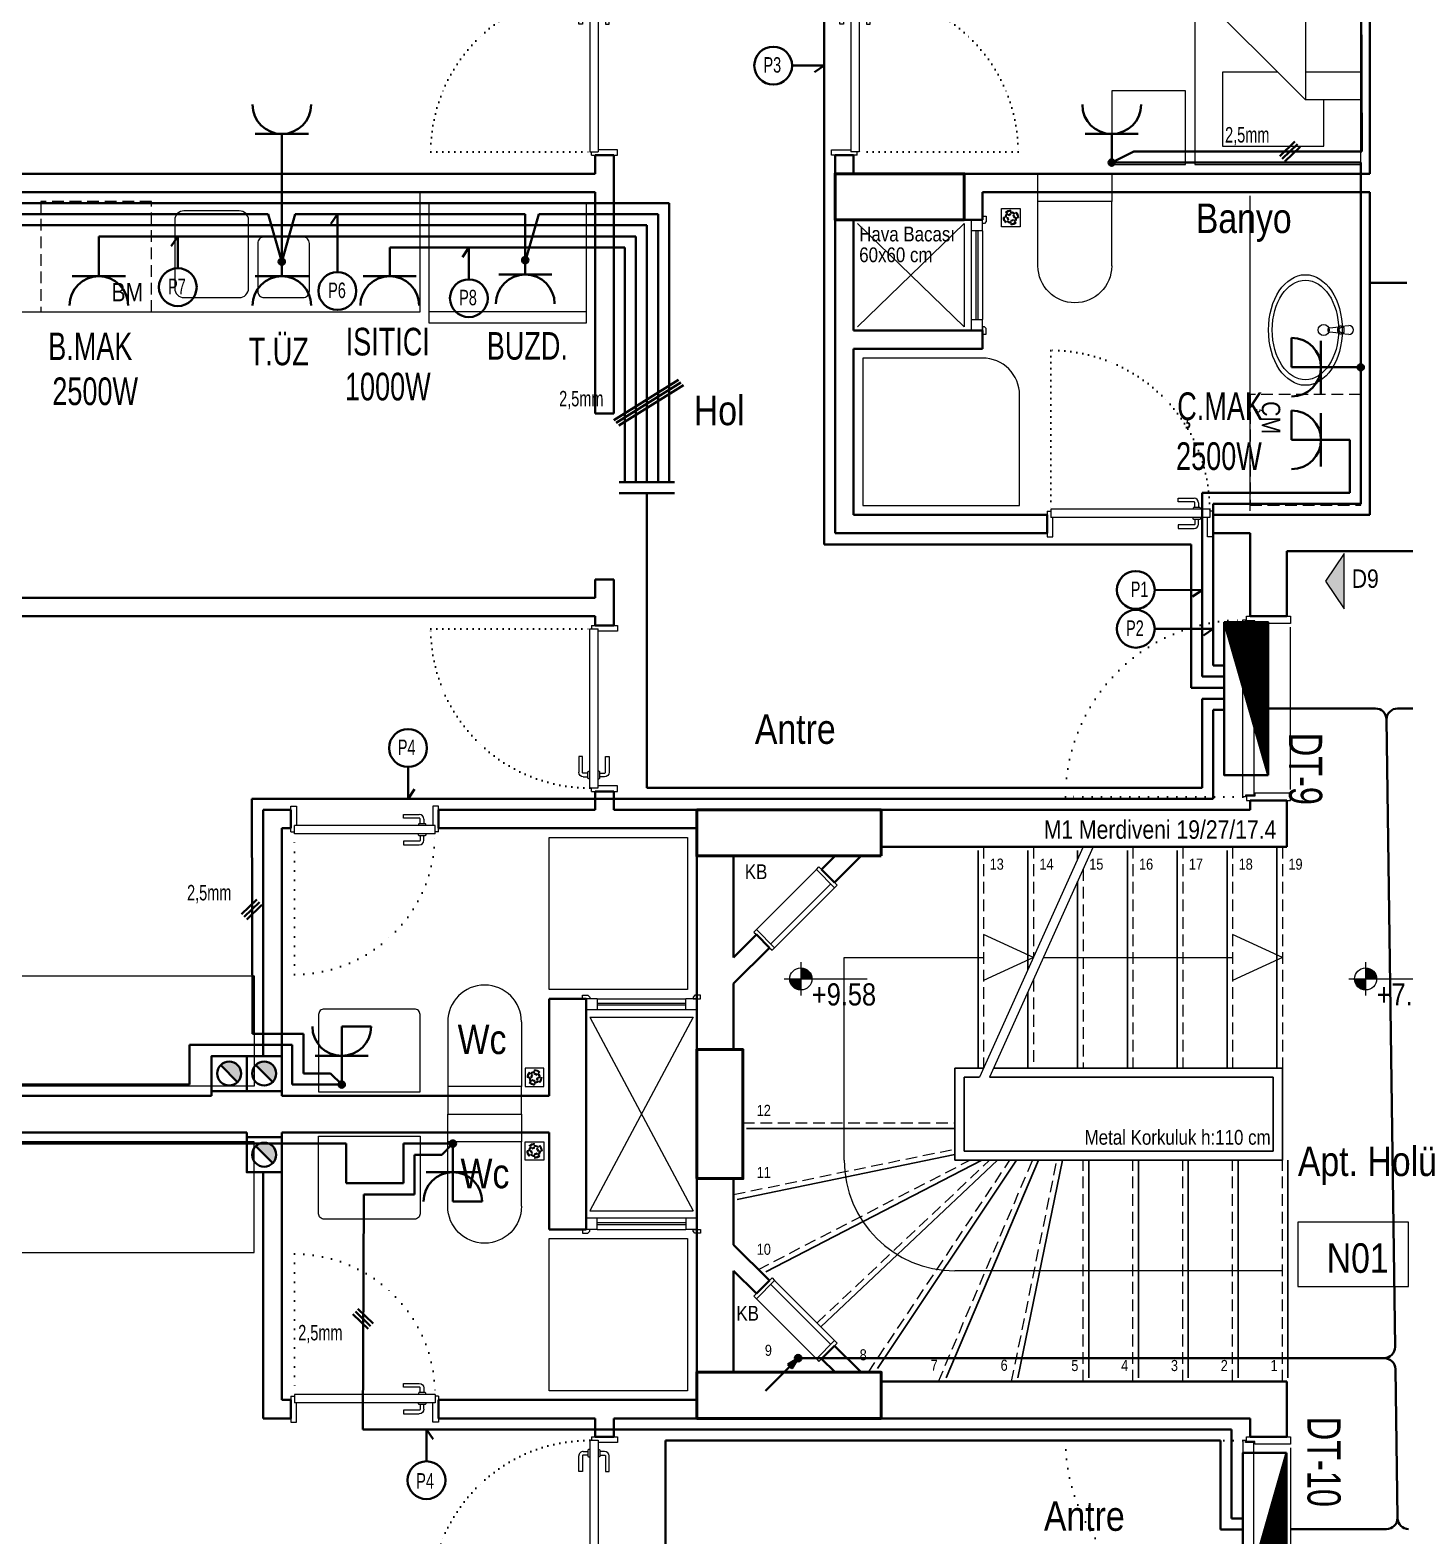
# Model space of a CAD drawing. Header units: millimetres. Extents: x 1852829 to 1882754, y -270850 to -231658.
# Drawn here: x 1865226 to 1865972, y -252768 to -251952 of the extents above; entities that cross this region are included whole.
import ezdxf
from ezdxf.enums import TextEntityAlignment as Align

# ---------------------------------------------------------------- set-up
doc = ezdxf.new("R2010")
doc.units = ezdxf.units.MM
for name, pattern in [('CONTINOUS', [0]), ('CONTINU', [0]), ('DOT', [0.25, 0, -0.25]), ('izdüşüm arka', [3.175, 0, -3.175]), ('izdüşüm ön', [9.525, 6.35, -3.175])]:
    doc.linetypes.add(name, pattern=pattern)
for name, color, linetype, lineweight in [('a_ba', 6, 'Continuous', 50), ('a_doğrama', 251, 'Continuous', 20), ('a_duvar', 251, 'Continuous', 35), ('a_görünüş', 32, 'Continuous', 25), ('a_görünüş_ince', 8, 'Continuous', 20), ('a_izdüşüm_arka', 251, 'izdüşüm arka', 30), ('a_izdüşüm_ön', 6, 'izdüşüm ön', 9), ('a_not_kot', 251, 'Continuous', 13), ('a_not_mahal', 253, 'Continuous', 5), ('a_not_misc', 144, 'Continuous', 5), ('a_not_text', 7, 'Continuous', 13), ('a_tefriş', 8, 'Continuous', 20), ('Aydınlatma', 4, 'CONTINOUS', 35), ('Genel', 4, 'CONTINOUS', 40), ('Priz', 6, 'CONTINOUS', 40)]:
    doc.layers.add(name, color=color, linetype=linetype, lineweight=lineweight)
doc.layers.add('a_basılmayacak', color=251, linetype='Continuous', lineweight=5, plot=False)
doc.styles.add('Grupcad', font='arial.ttf', dxfattribs={"width": 0.7})
doc.styles.add('OL', font='tsimplex.shx', dxfattribs={"width": 0.8, "height": 12})
doc.styles.add('ROMANTUR', font='arial.ttf', dxfattribs={"width": 0.7})
doc.styles.get("Standard").update_dxf_attribs({"font": 'ARIALN.TTF'})

# ---------------------------------------------------------------- blocks, each defined once
blk = doc.blocks.new('K2')
at = {"layer": 'a_doğrama', "color": 251, "linetype": 'Continuous'}
for p, q in [((-12, 90), (-12, 88.1)), ((-12, 90), (-10, 90)), ((-13, 88.1), (-13, 1.9)), ((-13, 88.1), (-8.5, 88.1)), ((-8.5, 88.1), (-8.5, 1.9)), ((-13, 1.9), (-8.5, 1.9)), ((-12, 0), (-12, 1.9)), ((-12, 0), (-10, 0))]:
    blk.add_line(p, q, dxfattribs=at)
for points in [[(0, 90), (2, 90), (2, 87), (-8.5, 87)], [(0, 0), (2, 0), (2, 3), (-8.5, 3)]]:
    blk.add_lwpolyline(points, dxfattribs=at)
at = {"layer": 'a_doğrama', "color": 251}
for points in [[(-16.5, 82.1), (-14, 82.1)], [(-5, 82.1), (-7.5, 82.1)]]:
    blk.add_lwpolyline(points, dxfattribs=at)
for points in [[(-13, 83.1), (-13.5, 83.1, 0.414214), (-14, 82.6), (-14, 79.6, 0.414214), (-13.5, 79.1), (-13, 79.1)], [(-8.5, 83.1), (-8, 83.1, -0.414214), (-7.5, 82.6), (-7.5, 79.6, -0.414214), (-8, 79.1), (-8.5, 79.1)], [(-14, 80.1), (-16.5, 80.1, 0.414214), (-17, 79.6), (-17, 71.1), (-19, 71.1), (-19, 79.6)], [(-7.5, 80.1), (-5, 80.1, -0.414214), (-4.5, 79.6), (-4.5, 71.1), (-2.5, 71.1), (-2.5, 79.6)]]:
    blk.add_lwpolyline(points, format="xyb", dxfattribs=at)
for centre, start, end in [((-16.5, 79.6), 90, 180), ((-5, 79.6), 0, 90)]:
    blk.add_arc(centre, 2.5, start, end, dxfattribs=at)
at = {"layer": 'a_izdüşüm_arka', "color": 251}
blk.add_lwpolyline([(-99.2, 1.9), (-13, 1.9)], dxfattribs=at)
blk.add_arc((-13, 1.9), 86.2, 89.99996, 180, dxfattribs=at)
blk = doc.blocks.new('klozet')
at = {"layer": 'a_tefriş'}
blk.add_line((20, 0), (-20, 0), dxfattribs=at)
for points in [[(-20, 0), (-20, -15), (20, -15), (20, 0)], [(-20, -50), (-20, -15)], [(20, -50), (20, -15)]]:
    blk.add_lwpolyline(points, dxfattribs=at)
blk.add_arc((0, -50), 20, 180, 360, dxfattribs=at)
blk = doc.blocks.new('K1')
at = {"layer": 'a_doğrama', "color": 251}
for points in [[(-17.5, -2.5), (-22, -2.5), (-22, 0), (2, 0), (2, -4), (-17.5, -4), (-17.5, -2.5)], [(-27.5, -93.1), (-25, -93.1)], [(-17.5, -97.5), (-22, -97.5), (-22, -100), (2, -100), (2, -96), (-17.5, -96), (-17.5, -97.5)], [(-14.5, -93.1), (-17, -93.1)]]:
    blk.add_lwpolyline(points, dxfattribs=at)
blk.add_lwpolyline([(-18, -14), (-18, -4), (-18, -3), (-22.5, -3), (-22.5, -2.5), (-22.5, -2), (-24, -2), (-24, -2.5), (-24, -12.5), (-24, -88), (-24, -97.5), (-24, -98), (-22.5, -98), (-22.5, -97.5), (-22.5, -97), (-18, -97), (-18, -96), (-18, -86.5)], close=True, dxfattribs=at)
for points in [[(-25, -91.1), (-27.5, -91.1, -0.414214), (-28, -90.6), (-28, -82.1), (-30, -82.1), (-30, -90.6)], [(-17, -91.1), (-14.5, -91.1, 0.414214), (-14, -90.6), (-14, -82.1), (-12, -82.1), (-12, -90.6)], [(-24, -94.1), (-24.5, -94.1, -0.414214), (-25, -93.6), (-25, -90.6, -0.414214), (-24.5, -90.1), (-24, -90.1)], [(-18, -94.1), (-17.5, -94.1, 0.414214), (-17, -93.6), (-17, -90.6, 0.414214), (-17.5, -90.1), (-18, -90.1)]]:
    blk.add_lwpolyline(points, format="xyb", dxfattribs=at)
for centre, start, end in [((-27.5, -90.6), 180, 270), ((-14.5, -90.6), 270, 0)]:
    blk.add_arc(centre, 2.5, start, end, dxfattribs=at)
at = {"layer": 'a_görünüş_ince', "color": 251}
blk.add_line((2, -6), (2, -94), dxfattribs=at)
at = {"layer": 'a_izdüşüm_arka', "color": 251, "linetype": 'DOT', "ltscale": 20}
blk.add_line((-24, -2), (-120, -2), dxfattribs=at)
blk.add_arc((-24, -2), 96, 180, 270, dxfattribs=at)
blk = doc.blocks.new('M1')
at = {"layer": 'a_doğrama', "linetype": 'Continuous'}
for p, q in [((-24, 6), (-30, 6)), ((-30, 0), (-30, 6)), ((-24, 0), (-30, 0)), ((-24, 0), (-24, 6)), ((30, 6), (24, 6)), ((24, 6), (24, 0)), ((30, 0), (30, 6)), ((30, 0), (24, 0))]:
    blk.add_line(p, q, dxfattribs=at)
at = {"layer": 'a_doğrama'}
for p, q in [((24, 3.5), (-24, 3.5)), ((24, 2.5), (-24, 2.5))]:
    blk.add_line(p, q, dxfattribs=at)
for points in [[(-28, -1), (-28, 0), (-32, 0), (-32, -2), (-29, -2)], [(28, -1), (28, 0), (32, 0), (32, -2), (29, -2)]]:
    blk.add_lwpolyline(points, close=True, dxfattribs=at)
at = {"layer": 'a_görünüş_ince'}
for p, q in [((24, 6), (-24, 6)), ((-24, 0), (24, 0))]:
    blk.add_line(p, q, dxfattribs=at)
blk = doc.blocks.new('merdiven_c_blok')
at = {"layer": 'a_görünüş', "color": 253}
for p, q in [((2, 0), (7.5, 0)), ((-157.5, -2), (-157.5, -120)), ((-130.5, -2), (-130.5, -66.67)), ((-103.5, -2), (-103.5, -6.67)), ((-76.5, -2), (-76.5, -120)), ((-49.5, -2), (-49.5, -120)), ((-22.5, -2), (-22.5, -120)), ((4.5, 0), (4.5, -120)), ((-103.5, -18.85), (-103.5, -120)), ((-130.5, -78.85), (-130.5, -120)), ((-170, -170), (-170, -120)), ((-170, -120), (-154.5, -120)), ((-149.02, -120), (7.5, -120)), ((-165, -165), (-165, -125)), ((-165, -125), (-156.75, -125)), ((-151.27, -125), (2.5, -125)), ((-283, -152.75), (-170, -152.75)), ((-288, -191.25), (-170, -166.98)), ((-272.51, -230.52), (-155.4, -170)), ((-242.66, -260.37), (-146.85, -170)), ((-212.01, -283), (-136.6, -170)), ((-174.85, -288), (-124.66, -170)), ((7.5, -170), (-170, -170)), ((2.5, -165), (-165, -165)), ((-135.83, -288), (-111.61, -170)), ((-97.5, -288), (-97.5, -170)), ((-70.5, -288), (-70.5, -170)), ((-43.5, -288), (-43.5, -170)), ((-16.5, -288), (-16.5, -170)), ((10.5, -288), (10.5, -170))]:
    blk.add_line(p, q, dxfattribs=at)
for points in [[(7.5, -120), (7.5, -170)], [(2.5, -125), (2.5, -165)]]:
    blk.add_lwpolyline(points, dxfattribs=at)
at = {"layer": 'a_izdüşüm_ön', "color": 253}
for p, q in [((-154.5, 0), (-154.5, -120)), ((-127.5, 0), (-127.5, -60)), ((-73.5, 0), (-73.5, -120)), ((-46.5, 0), (-46.5, -120)), ((-19.5, 0), (-19.5, -120)), ((7.5, 0), (7.5, -120)), ((-100.5, -12.18), (-100.5, -120)), ((-127.5, -72.18), (-127.5, -120)), ((-285, -149.75), (-170, -149.75)), ((-290, -188.6), (-170, -163.92)), ((-276.6, -229.25), (-161.93, -170)), ((-244.78, -258.24), (-151.23, -170)), ((-216.95, -285), (-140.21, -170)), ((-178.96, -290), (-127.92, -170)), ((-139.3, -290), (-114.68, -170)), ((-100.5, -290), (-100.5, -170)), ((-73.5, -290), (-73.5, -170)), ((-46.5, -290), (-46.5, -170)), ((-19.5, -290), (-19.5, -170)), ((7.5, -290), (7.5, -170))]:
    blk.add_line(p, q, dxfattribs=at)
at = {"layer": 'a_not_misc', "color": 253}
for p, q in [((-230, -60), (-154.5, -60)), ((-230, -170), (-230, -60)), ((-122.02, -60), (-19.5, -60)), ((7.5, -230), (-170, -230))]:
    blk.add_line(p, q, dxfattribs=at)
for points in [[(-100.5, 0), (-156.75, -125)], [(-95.02, 0), (-151.27, -125)], [(-127.5, -60), (-154.5, -47.5)], [(7.5, -60), (-19.5, -47.5)], [(-127.5, -60), (-154.5, -72.5)], [(7.5, -60), (-19.5, -72.5)]]:
    blk.add_lwpolyline(points, dxfattribs=at)
blk.add_arc((-170, -170), 60, 180, 270, dxfattribs=at)
at = {"layer": 'a_not_text', "color": 253}
for s, p in [('13', (-151.19, -12.44)), ('14', (-124.19, -12.44)), ('15', (-97.19, -12.44)), ('16', (-70.19, -12.44)), ('17', (-43.19, -12.44)), ('18', (-16.19, -12.44)), ('19', (10.81, -12.44)), ('12', (-277.47, -145.98)), ('11', (-277.47, -179.6)), ('10', (-277.47, -221.29)), ('9', (-273.07, -276.08)), ('8', (-221.66, -278.54)), ('7', (-183.17, -284.17)), ('6', (-145.25, -284.17)), ('5', (-106.91, -284.33)), ('4', (-79.91, -284.33)), ('3', (-52.91, -284.33)), ('2', (-25.91, -284.33)), ('1', (1.09, -284.33))]:
    blk.add_text(s, height=6, dxfattribs=at).set_placement(p)
blk = doc.blocks.new('baca_müstakil')
at = {"layer": 'a_duvar'}
h = blk.add_hatch(color=256, dxfattribs=at)
h.dxf.hatch_style = 1
h.paths.add_polyline_path([(4.9, -4.9, 0.198912), (3, -9.5, 0.668179), (14.1, -14.1)])
blk.add_line((4.9, -4.9), (14.1, -14.1), dxfattribs=at)
blk.add_lwpolyline([(0, -19), (19, -19), (19, 0), (0, 0)], close=True, dxfattribs=at)
blk.add_circle((9.5, -9.5), 6.5, dxfattribs=at)
blk = doc.blocks.new('tefriş_yatak tek')
at = {"layer": 'a_tefriş'}
for points in [[(0, -0.45), (-1.9, -0.45), (-1.9, 0.45), (0, 0.45)], [(-1.9, -0.5), (-1.5, -0.5), (-1.5, -0.9), (-1.9, -0.9)]]:
    blk.add_lwpolyline(points, close=True, dxfattribs=at)
for points in [[(-1.55, 0.45), (-1.55, 0.15), (-0.95, -0.45), (-0.95, 0.15), (-1.55, 0.15)], [(-1.4, 0.45), (-1.4, 0.15)], [(-1.4, 0), (-1.4, -0.3), (-1.8, -0.3), (-1.8, 0.25), (-1.55, 0.25)]]:
    blk.add_lwpolyline(points, dxfattribs=at)
blk = doc.blocks.new('k_80')
at = {"layer": 'a_doğrama', "color": 251, "linetype": 'Continuous'}
for p, q in [((-80, 2), (-78.1, 2)), ((-80, 2), (-80, 0)), ((-78.1, 3), (-1.9, 3)), ((-78.1, 3), (-78.1, -1.5)), ((-1.9, 3), (-1.9, -1.5)), ((0, 2), (-1.9, 2)), ((0, 2), (0, 0)), ((-78.1, -1.5), (-1.9, -1.5))]:
    blk.add_line(p, q, dxfattribs=at)
at = {"layer": 'a_doğrama', "color": 251}
for points in [[(-70.1, 4), (-70.1, 6.5, -0.414214), (-69.6, 7), (-61.1, 7), (-61.1, 9), (-69.6, 9)], [(-73.1, 3), (-73.1, 3.5, -0.414214), (-72.6, 4), (-69.6, 4, -0.414214), (-69.1, 3.5), (-69.1, 3)], [(-73.1, -1.5), (-73.1, -2, 0.414214), (-72.6, -2.5), (-69.6, -2.5, 0.414214), (-69.1, -2), (-69.1, -1.5)], [(-70.1, -2.5), (-70.1, -5, 0.414214), (-69.6, -5.5), (-61.1, -5.5), (-61.1, -7.5), (-69.6, -7.5)]]:
    blk.add_lwpolyline(points, format="xyb", dxfattribs=at)
for points in [[(-72.1, 6.5), (-72.1, 4)], [(-72.1, -5), (-72.1, -2.5)]]:
    blk.add_lwpolyline(points, dxfattribs=at)
at = {"layer": 'a_doğrama', "color": 251, "linetype": 'Continuous'}
for points in [[(-80, -10), (-80, -12), (-77, -12), (-77, -1.5)], [(0, -10), (0, -12), (-3, -12), (-3, -1.5)]]:
    blk.add_lwpolyline(points, dxfattribs=at)
at = {"layer": 'a_doğrama', "color": 251}
for centre, start, end in [((-69.6, 6.5), 90, 180), ((-69.6, -5), 180, 270)]:
    blk.add_arc(centre, 2.5, start, end, dxfattribs=at)
at = {"layer": 'a_izdüşüm_arka', "color": 251, "linetype": 'DOT', "ltscale": 20}
blk.add_line((-1.9, 79.2), (-1.9, 3), dxfattribs=at)
blk.add_arc((-1.9, 3), 76.2, 90, 180, dxfattribs=at)
blk = doc.blocks.new('tefriş_süzgeç')
at = {"layer": 'a_tefriş'}
for p, q in [((5, 0), (-5, 0)), ((-5, 0), (-5, -10)), ((5, -10), (5, 0)), ((-3.62, -5.06), (-4.12, -5.06)), ((-2.62, -5.06), (-3.12, -5.06)), ((-2.58, -7.58), (-2.93, -7.93)), ((-2.55, -2.51), (-2.9, -2.15)), ((-1.96, -3.34), (-2.31, -2.98)), ((-1.87, -6.87), (-2.23, -7.23)), ((-1.62, -5.06), (-2.12, -5.06)), ((-1.17, -6.17), (-1.52, -6.52)), ((-1.15, -3.94), (-1.5, -3.59)), ((-0.16, -2.53), (-0.16, -2.03)), ((-0.06, -1.5), (-0.06, -1)), ((-0.06, -3), (-0.06, -3.5)), ((-0.06, -6.62), (-0.06, -7.12)), ((-0.06, -7.62), (-0.06, -8.12)), ((1.04, -3.96), (1.4, -3.6)), ((1.06, -6.15), (1.41, -6.5)), ((1.5, -5.06), (2, -5.06)), ((1.75, -3.25), (2.1, -2.9)), ((1.77, -6.85), (2.13, -7.2)), ((2.46, -2.54), (2.81, -2.19)), ((2.49, -7.55), (2.85, -7.9)), ((2.5, -5.06), (3, -5.06)), ((3.5, -5.06), (4, -5.06)), ((-5, -10), (5, -10)), ((-0.06, -8.62), (-0.06, -9.12))]:
    blk.add_line(p, q, dxfattribs=at)
for centre, radius, start, end in [((-0.06, -5.06), 4.06, 134.2896, 180), ((-0.06, -5.06), 3.56, 134.2896, 180), ((-0.06, -5.06), 3.06, 180, 225), ((-0.06, -5.06), 4.06, 225, 270), ((-0.06, -5.06), 2.56, 180, 225), ((-0.06, -5.06), 3.56, 225, 270), ((-0.38, -4.42), 2.4, 84.59432, 143.20159), ((-0.06, -5.06), 2.06, 134.2896, 180), ((-0.14, -4.97), 2.44, 90.34305, 138.12123), ((-0.06, -5.06), 1.56, 134.2896, 180), ((-0.06, -5.06), 2.06, 225, 270), ((-0.06, -5.06), 1.56, 225, 270), ((-0.06, -5.06), 4.06, 45, 90), ((-0.06, -5.06), 3.56, 45, 90), ((-0.06, -5.06), 2.06, 45, 90), ((-0.06, -5.06), 1.56, 45, 90), ((-0.06, -5.06), 2.56, 270, 315.7104), ((-0.06, -5.06), 3.06, 270, 315.7104), ((-0.06, -5.06), 1.56, 314.2896, 360), ((-0.06, -5.06), 2.06, 314.2896, 360), ((-0.06, -5.06), 2.56, 360, 45), ((-0.06, -5.06), 3.06, 360, 45), ((-0.06, -5.06), 3.56, 314.2896, 360), ((-0.06, -5.06), 4.06, 314.2896, 360)]:
    blk.add_arc(centre, radius, start, end, dxfattribs=at)
blk = doc.blocks.new('sembol_kot')
at = {"layer": 'a_not_kot'}
for points in [[(0, 10), (0, 0), (10, 0, 0.414214)], [(0, 0), (-10, 0, 0.414214), (0, -10)]]:
    blk.add_hatch(color=256, dxfattribs=at).paths.add_polyline_path(points)
for p, q in [((0, 15), (0, -15)), ((-15, 0), (60, 0))]:
    blk.add_line(p, q, dxfattribs=at)
blk.add_circle((0, 0), 10, dxfattribs=at)
blk = doc.blocks.new('KAT PANOSU')
at = {"layer": 'Aydınlatma', "linetype": 'CONTINU'}
h = blk.add_hatch(dxfattribs=at)
h.set_pattern_fill('ANSI31', color=2)
h.set_pattern_definition([(45, (274.5771, -113244.44112), (-0.08838834765, 0.08838834765), [])])
h.paths.add_polyline_path([(41.5, 11.87), (-41.5, -11.87), (41.5, -11.87)])
at = {"layer": 'Aydınlatma', "color": 2, "linetype": 'CONTINU'}
blk.add_line((-41.5, -11.87), (41.5, 11.87), dxfattribs=at)
blk.add_line((-41.5, -11.87), (41.5, 11.87), dxfattribs=at)
blk.add_line((-41.5, -11.87), (41.5, 11.87), dxfattribs=at)
blk.add_line((-41.5, -11.87), (41.5, 11.87), dxfattribs=at)
blk.add_line((-41.5, -11.87), (41.5, 11.87), dxfattribs=at)
blk.add_line((-41.5, -11.87), (41.5, 11.87), dxfattribs=at)
blk.add_lwpolyline([(-41.5, -11.87), (-41.5, 11.87), (41.5, 11.87), (41.5, -11.87)], close=True, dxfattribs=at)
blk.add_lwpolyline([(-41.5, -11.87), (-41.5, 11.87), (41.5, 11.87), (41.5, -11.87)], close=True, dxfattribs=at)
blk.add_lwpolyline([(-41.5, -11.87), (-41.5, 11.87), (41.5, 11.87), (41.5, -11.87)], close=True, dxfattribs=at)
blk.add_lwpolyline([(-41.5, -11.87), (-41.5, 11.87), (41.5, 11.87), (41.5, -11.87)], close=True, dxfattribs=at)
blk.add_lwpolyline([(-41.5, -11.87), (-41.5, 11.87), (41.5, 11.87), (41.5, -11.87)], close=True, dxfattribs=at)
blk.add_lwpolyline([(-41.5, -11.87), (-41.5, 11.87), (41.5, 11.87), (41.5, -11.87)], close=True, dxfattribs=at)
blk = doc.blocks.new('Kapaklı Priz')
at = {"layer": 'Priz', "color": 6, "linetype": 'CONTINU'}
for p, q in [((0, 0), (0, 15.91)), ((0, 15.91), (15.91, 15.91)), ((-14.41, 0), (14.41, 0))]:
    blk.add_line(p, q, dxfattribs=at)
blk.add_arc((0, 15.91), 15.91, 180, 0, dxfattribs=at)
blk = doc.blocks.new('BUAT (Enerji)')
at = {"layer": 'Priz', "linetype": 'CONTINU'}
h = blk.add_hatch(color=256, dxfattribs=at)
edge = h.paths.add_edge_path()
edge.add_arc((0, 0), 1.75, 0, 360)
blk.add_circle((0, 0), 1.75, dxfattribs=at)
blk = doc.blocks.new('priz')
at = {"layer": 'Priz', "color": 6, "linetype": 'CONTINU'}
blk.add_line((-14.41, 0), (14.41, 0), dxfattribs=at)
blk.add_arc((0, 15.91), 15.91, 180, 0, dxfattribs=at)
blk = doc.blocks.new('ASAGIDAN GELEN HAT')
at = {"linetype": 'Continuous'}
blk.add_hatch(color=0, dxfattribs=at).paths.add_polyline_path([(-5.67, -3.43), (-3.48, -5.62), (0, 0)])
h = blk.add_hatch(color=7, dxfattribs=at)
edge = h.paths.add_edge_path()
edge.add_arc((0, 0), 1.75, 0, 360)
at = {"color": 0, "linetype": 'Continuous'}
for p, q in [((-17.77, -17.77), (0, 0)), ((0, 0), (-5.67, -3.43)), ((0, 0), (-3.48, -5.62)), ((-5.67, -3.43), (-3.48, -5.62))]:
    blk.add_line(p, q, dxfattribs=at)
at = {"color": 7, "linetype": 'Continuous'}
blk.add_circle((0, 0), 1.75, dxfattribs=at)

msp = doc.modelspace()

# ---------------------------------------------------------------- hatches: boundary and pattern name
at = {"layer": 'a_not_misc'}
h = msp.add_hatch(color=256, dxfattribs=at)
h.dxf.hatch_style = 1
h.paths.add_polyline_path([(1865938.67, -252235.26), (1865928.67, -252250.26), (1865938.67, -252265.26)])

# ---------------------------------------------------------------- linework, layer by layer
at = {"layer": 'a_ba', "color": 253}
for points in [[(1865732.71, -252054.37), (1865732.71, -252029.37), (1865662.71, -252029.37), (1865662.71, -252054.37)], [(1865687.71, -252399.37), (1865687.71, -252374.37), (1865587.71, -252374.37), (1865587.71, -252399.37)], [(1865587.71, -252574.37), (1865612.71, -252574.37), (1865612.71, -252504.37), (1865587.71, -252504.37)], [(1865687.71, -252704.37), (1865687.71, -252679.37), (1865587.71, -252679.37), (1865587.71, -252704.37)]]:
    msp.add_lwpolyline(points, close=True, dxfattribs=at)
at = {"layer": 'a_basılmayacak'}
for points in [[(1865582.71, -252471.87), (1865507.71, -252471.87), (1865507.71, -252389.37), (1865582.71, -252389.37)], [(1865582.71, -252689.37), (1865507.71, -252689.37), (1865507.71, -252606.87), (1865582.71, -252606.87)]]:
    msp.add_lwpolyline(points, close=True, dxfattribs=at)
at = {"layer": 'a_doğrama'}
for p, q in [((1865618.62, -252440.63), (1865620.03, -252442.04)), ((1865618.62, -252638.1), (1865620.03, -252636.69))]:
    msp.add_line(p, q, dxfattribs=at)
for points in [[(1865652.56, -252406.69), (1865653.97, -252405.27)], [(1865652.56, -252406.69), (1865662.46, -252416.59)], [(1865655.39, -252406.69), (1865653.97, -252405.27)], [(1865660.34, -252414.47), (1865627.81, -252446.99)], [(1865662.46, -252416.59), (1865629.93, -252449.11)], [(1865662.46, -252413.76), (1865663.87, -252415.17)], [(1865663.87, -252415.17), (1865662.46, -252416.59)], [(1865618.62, -252440.63), (1865620.03, -252439.21)], [(1865620.03, -252439.21), (1865629.93, -252449.11)], [(1865627.1, -252449.11), (1865628.52, -252450.53)], [(1865629.93, -252449.11), (1865628.52, -252450.53)], [(1865620.03, -252639.52), (1865629.93, -252629.62)], [(1865627.1, -252629.62), (1865628.52, -252628.2), (1865629.93, -252629.62)], [(1865662.46, -252662.14), (1865629.93, -252629.62)], [(1865618.62, -252638.1), (1865620.03, -252639.52)], [(1865660.34, -252664.27), (1865627.81, -252631.74)], [(1865652.56, -252672.04), (1865662.46, -252662.14)], [(1865663.87, -252663.56), (1865662.46, -252662.14)], [(1865662.46, -252664.97), (1865663.87, -252663.56)], [(1865652.56, -252672.04), (1865653.97, -252673.46)], [(1865655.39, -252672.04), (1865653.97, -252673.46)]]:
    msp.add_lwpolyline(points, dxfattribs=at)
at = {"layer": 'a_duvar'}
for p, q in [((1865952.71, -251669.37), (1865952.71, -252029.37)), ((1865532.71, -252029.37), (1865532.71, -252019.37)), ((1865542.71, -252019.37), (1865542.71, -252159.37)), ((1865662.71, -252019.37), (1865662.71, -252224.37)), ((1865672.71, -252029.37), (1865672.71, -252019.37)), ((1865532.71, -252029.37), (1864942.71, -252029.37)), ((1865952.71, -252029.37), (1865672.71, -252029.37)), ((1864992.71, -252039.37), (1865532.71, -252039.37)), ((1865532.71, -252159.37), (1865532.71, -252039.37)), ((1865732.71, -252039.37), (1865732.71, -252054.37)), ((1865742.71, -252054.37), (1865742.71, -252039.37)), ((1865742.71, -252039.37), (1865952.71, -252039.37)), ((1865952.71, -252039.37), (1865952.71, -252214.37)), ((1865672.71, -252114.37), (1865672.71, -252054.37)), ((1865742.71, -252114.37), (1865672.71, -252114.37)), ((1865742.71, -252124.37), (1865742.71, -252114.37)), ((1865672.71, -252214.37), (1865672.71, -252124.37)), ((1865672.71, -252124.37), (1865742.71, -252124.37)), ((1865777.71, -252214.37), (1865672.71, -252214.37)), ((1865777.71, -252214.37), (1865672.71, -252214.37)), ((1865777.71, -252224.37), (1865777.71, -252214.37)), ((1865867.71, -252214.37), (1865867.71, -252224.37)), ((1865867.71, -252224.37), (1865867.71, -252214.37)), ((1865952.71, -252214.37), (1865867.71, -252214.37)), ((1865662.71, -252224.37), (1865777.71, -252224.37)), ((1865867.71, -252224.37), (1865887.71, -252224.37)), ((1865887.71, -252224.37), (1865887.71, -252269.37)), ((1865907.71, -252234.13), (1866027.71, -252234.13)), ((1865907.71, -252269.37), (1865907.71, -252234.13)), ((1865532.71, -252259.37), (1865532.71, -252249.37)), ((1865542.71, -252249.37), (1865542.71, -252274.37)), ((1865532.71, -252259.37), (1864942.71, -252259.37)), ((1864942.71, -252269.37), (1865532.71, -252269.37)), ((1865532.71, -252274.37), (1865532.71, -252269.37)), ((1865887.71, -252269.37), (1865907.71, -252269.37)), ((1865532.71, -252374.37), (1865532.71, -252364.37)), ((1865542.71, -252364.37), (1865542.71, -252374.37)), ((1865367.71, -252374.37), (1865352.71, -252374.37)), ((1865532.71, -252374.37), (1865447.71, -252374.37)), ((1865887.71, -252374.37), (1865542.71, -252374.37)), ((1865887.71, -252369.37), (1865887.71, -252374.37)), ((1865907.71, -252369.37), (1865887.71, -252369.37)), ((1865887.71, -252369.37), (1865887.71, -252374.37)), ((1865907.71, -252394.37), (1865907.71, -252369.37)), ((1865907.71, -252394.37), (1865907.71, -252369.37)), ((1865362.71, -252384.37), (1865367.71, -252384.37)), ((1865362.71, -252529.37), (1865362.71, -252384.37)), ((1865447.71, -252384.37), (1865587.71, -252384.37)), ((1865587.71, -252504.37), (1865587.71, -252384.37)), ((1865607.71, -252454.37), (1865607.71, -252399.37)), ((1865687.71, -252394.37), (1865907.71, -252394.37)), ((1865607.71, -252504.37), (1865607.71, -252468.51)), ((1865527.71, -252476.87), (1865507.71, -252476.87)), ((1865507.71, -252476.87), (1865507.71, -252529.37)), ((1865527.71, -252601.87), (1865527.71, -252476.87)), ((1865324.71, -252529.37), (1864947.71, -252529.37)), ((1865507.71, -252529.37), (1865362.71, -252529.37)), ((1864947.71, -252549.37), (1865343.71, -252549.37)), ((1865362.71, -252549.37), (1865507.71, -252549.37)), ((1865507.71, -252549.37), (1865507.71, -252601.87)), ((1865587.71, -252694.37), (1865587.71, -252574.37)), ((1865607.71, -252610.22), (1865607.71, -252574.37)), ((1865507.71, -252601.87), (1865527.71, -252601.87)), ((1865607.71, -252679.37), (1865607.71, -252624.37)), ((1865907.71, -252684.37), (1865687.71, -252684.37)), ((1865907.71, -252714.37), (1865907.71, -252684.37)), ((1865907.71, -252714.37), (1865907.71, -252684.37)), ((1865367.71, -252694.37), (1865362.71, -252694.37)), ((1865587.71, -252694.37), (1865447.71, -252694.37)), ((1865352.71, -252704.37), (1865367.71, -252704.37)), ((1865447.71, -252704.37), (1865532.71, -252704.37)), ((1865532.71, -252704.37), (1865532.71, -252714.37)), ((1865542.71, -252704.37), (1865887.71, -252704.37)), ((1865542.71, -252704.37), (1865542.71, -252714.37)), ((1865887.71, -252704.37), (1865887.71, -252714.37)), ((1865887.71, -252704.37), (1865887.71, -252714.37)), ((1865887.71, -252714.37), (1865907.71, -252714.37))]:
    msp.add_line(p, q, dxfattribs=at)
for points in [[(1865532.71, -252019.37), (1865542.71, -252019.37)], [(1865662.71, -252019.37), (1865672.71, -252019.37)], [(1865732.71, -252054.37), (1865742.71, -252054.37)], [(1865532.71, -252159.37), (1865542.71, -252159.37)], [(1865532.71, -252249.37), (1865542.71, -252249.37)], [(1865532.71, -252274.37), (1865542.71, -252274.37)], [(1865532.71, -252364.37), (1865542.71, -252364.37)], [(1865352.71, -252374.37), (1865352.71, -252507.87)], [(1865367.71, -252374.37), (1865367.71, -252384.37)], [(1865447.71, -252374.37), (1865447.71, -252384.37)], [(1865662.71, -252399.37), (1865655.39, -252406.69)], [(1865676.85, -252399.37), (1865662.46, -252413.76)], [(1865655.39, -252406.69), (1865662.46, -252413.76)], [(1865620.03, -252442.04), (1865607.71, -252454.37)], [(1865620.03, -252442.04), (1865627.1, -252449.11)], [(1865627.1, -252449.11), (1865607.71, -252468.51)], [(1865324.71, -252526.87), (1865324.71, -252529.37)], [(1865343.71, -252551.87), (1865343.71, -252549.37)], [(1865362.71, -252694.37), (1865362.71, -252549.37)], [(1865352.71, -252570.87), (1865352.71, -252704.37)], [(1865627.1, -252629.62), (1865607.71, -252610.22)], [(1865620.03, -252636.69), (1865607.71, -252624.37)], [(1865620.03, -252636.69), (1865627.1, -252629.62)], [(1865655.39, -252672.04), (1865662.46, -252664.97)], [(1865676.85, -252679.37), (1865662.46, -252664.97)], [(1865662.71, -252679.37), (1865655.39, -252672.04)], [(1865367.71, -252694.37), (1865367.71, -252704.37)], [(1865447.71, -252694.37), (1865447.71, -252704.37)], [(1865532.71, -252714.37), (1865542.71, -252714.37)]]:
    msp.add_lwpolyline(points, dxfattribs=at)
at = {"layer": 'a_görünüş_ince'}
for points in [[(1865732.71, -252056.37), (1865732.71, -252112.37)], [(1865652.56, -252406.69), (1865620.03, -252439.21)], [(1865529.71, -252486.87), (1865585.71, -252486.87)], [(1865529.71, -252591.87), (1865585.71, -252591.87)], [(1865652.56, -252672.04), (1865620.03, -252639.52)]]:
    msp.add_lwpolyline(points, dxfattribs=at)
at = {"layer": 'a_izdüşüm_ön', "color": 251}
for points in [[(1865292.18, -252104.37), (1865292.18, -252044.37), (1865232.18, -252044.37), (1865232.18, -252104.37)], [(1865947.71, -252209.13), (1865947.71, -252149.13), (1865887.71, -252149.13), (1865887.71, -252209.13)]]:
    msp.add_lwpolyline(points, close=True, dxfattribs=at)
at = {"layer": 'a_not_mahal'}
msp.add_lwpolyline([(1865973.63, -252597.93), (1865913.63, -252597.93), (1865913.63, -252632.93), (1865973.63, -252632.93)], close=True, dxfattribs=at)
at = {"layer": 'a_not_misc'}
for points in [[(1865732.71, -252056.37), (1865674.78, -252112.37)], [(1865732.71, -252112.37), (1865674.78, -252056.37)], [(1865585.71, -252486.87), (1865529.71, -252591.87)], [(1865529.71, -252486.87), (1865585.71, -252591.87)]]:
    msp.add_lwpolyline(points, dxfattribs=at)
msp.add_lwpolyline([(1865938.67, -252235.26), (1865928.67, -252250.26), (1865938.67, -252265.26), (1865938.67, -252235.26)], close=True, dxfattribs=at)
at = {"layer": 'a_tefriş'}
for p, q in [((1865887.71, -252212.13), (1865887.71, -252041.37)), ((1864944.71, -252104.37), (1865437.71, -252104.37)), ((1865930.77, -252113.02), (1865936.06, -252112.36)), ((1865936.06, -252115.91), (1865930.77, -252115.24)), ((1865937.01, -252112.03), (1865941.21, -252111.63)), ((1865938.72, -252112.77), (1865937.23, -252112.77)), ((1865937.23, -252115.49), (1865938.72, -252115.49)), ((1865938.72, -252115.49), (1865938.72, -252112.77)), ((1865941.21, -252116.63), (1865937.01, -252116.23))]:
    msp.add_line(p, q, dxfattribs=at)
for points in [[(1865437.71, -252104.37), (1865437.71, -252039.37)], [(1865527.71, -252045.36), (1865527.71, -252110.36), (1865442.71, -252110.36), (1865442.71, -252045.36), (1865527.71, -252045.36), (1865527.71, -252104.36), (1865442.71, -252104.37)]]:
    msp.add_lwpolyline(points, dxfattribs=at)
for points in [[(1865344.71, -252054.55, 0.414214), (1865339.71, -252049.55), (1865309.71, -252049.55, 0.414214), (1865304.71, -252054.55), (1865304.71, -252091.55, 0.414214), (1865309.71, -252096.55), (1865339.71, -252096.55, 0.414214), (1865344.71, -252091.55), (1865344.71, -252054.55)], [(1865377.71, -252067.15, 0.414214), (1865374.21, -252063.65), (1865353.21, -252063.65, 0.414214), (1865349.71, -252067.15), (1865349.71, -252093.05, 0.414214), (1865353.21, -252096.55), (1865374.21, -252096.55, 0.414214), (1865377.71, -252093.05), (1865377.71, -252067.15)]]:
    msp.add_lwpolyline(points, format="xyb", dxfattribs=at)
for points in [[(1865742.71, -252129.37), (1865677.71, -252129.37), (1865677.71, -252209.37), (1865762.71, -252209.37), (1865762.71, -252149.37, 0.414214)], [(1865382.71, -252527.37), (1865437.71, -252527.37), (1865437.71, -252485.37, 0.414214), (1865434.71, -252482.37), (1865385.71, -252482.37, 0.414214), (1865382.71, -252485.36)], [(1865382.71, -252551.37), (1865437.71, -252551.37), (1865437.71, -252593.37, -0.414214), (1865434.71, -252596.37), (1865385.71, -252596.37, -0.414214), (1865382.71, -252593.37)]]:
    msp.add_lwpolyline(points, format="xyb", close=True, dxfattribs=at)
for points in [[(1865347.71, -252464.3), (1865347.71, -252524.3), (1865206.1, -252524.3), (1865206.1, -252464.3)], [(1865347.71, -252614.43), (1865347.71, -252554.43), (1865206.1, -252554.43), (1865206.1, -252614.43)]]:
    msp.add_lwpolyline(points, close=True, dxfattribs=at)
msp.add_circle((1865927.59, -252114.13), 3, dxfattribs=at)
msp.add_circle((1865927.59, -252114.13), 3, dxfattribs=at)
for centre, radius, start, end in [((1865930.91, -252114.13), 1.12, 97.13892, 262.86108), ((1865937.2, -252114.13), 2.11, 122.77103, 237.22897), ((1865937.23, -252114.13), 1.36, 90, 270), ((1865937.2, -252114.13), 2.11, 95.16961, 122.77103), ((1865941.21, -252114.13), 2.5, 270, 90), ((1865937.2, -252114.13), 2.11, 237.22897, 264.83039)]:
    msp.add_arc(centre, radius, start, end, dxfattribs=at)
for major_axis in [(0, 30), (0, 27)]:
    msp.add_ellipse((1865917.71, -252114.13), major_axis=major_axis, ratio=0.666667, dxfattribs=at)
at = {"layer": 'Aydınlatma'}
for p, q in [((1865656.71, -251970.75), (1865651.48, -251974.28)), ((1865392.88, -252051.37), (1865389.34, -252056.59)), ((1865306.37, -252063.37), (1865302.83, -252068.59)), ((1865464.18, -252069.37), (1865460.64, -252074.59)), ((1865861.71, -252255.15), (1865856.48, -252258.69)), ((1865867.71, -252276.23), (1865862.48, -252279.76)), ((1865431.21, -252368.37), (1865434.75, -252363.14)), ((1865441.21, -252710.37), (1865444.75, -252715.59))]:
    msp.add_line(p, q, dxfattribs=at)
at = {"layer": 'Aydınlatma', "color": 3}
for p, q in [((1865903.76, -252019.87), (1865912.02, -252011.97)), ((1865905.14, -252021.31), (1865913.4, -252013.42)), ((1865906.53, -252022.76), (1865914.78, -252014.86)), ((1865542.72, -252162.96), (1865577.75, -252141.18)), ((1865544.1, -252164.41), (1865579.13, -252142.63)), ((1865545.48, -252165.85), (1865580.52, -252144.07)), ((1865340.98, -252430.87), (1865349.24, -252422.98)), ((1865342.37, -252432.32), (1865350.62, -252424.42)), ((1865343.75, -252433.76), (1865352.01, -252425.87)), ((1865404.01, -252644.97), (1865412.27, -252652.86)), ((1865401.25, -252647.86), (1865409.5, -252655.76)), ((1865402.63, -252646.41), (1865410.89, -252654.31))]:
    msp.add_line(p, q, dxfattribs=at)
at = {"layer": 'Priz'}
for p, q in [((1865946.71, -251583.24), (1865948.22, -252017.37)), ((1865812.74, -252023.37), (1865824.63, -252017.37)), ((1865824.63, -252017.37), (1865948.22, -252017.37)), ((1865812.68, -252023.37), (1865947.71, -252023.37)), ((1865947.71, -252023.37), (1865947.71, -252208.37)), ((1865572.71, -252045.37), (1865572.71, -252196.62)), ((1865362.73, -252077.08), (1865355.44, -252051.37)), ((1865362.73, -252077.08), (1865370.02, -252051.37)), ((1865494.75, -252084.06), (1865494.75, -252051.37)), ((1865494.75, -252077.08), (1865502.04, -252051.37)), ((1865560.71, -252057.37), (1865560.71, -252196.62)), ((1865566.71, -252051.37), (1865566.71, -252196.62)), ((1865554.71, -252063.37), (1865554.71, -252196.62)), ((1865548.71, -252069.37), (1865548.71, -252196.62)), ((1865972.71, -252088.54), (1865952.71, -252088.54)), ((1865941.71, -252173.69), (1865941.71, -252202.37)), ((1865545.71, -252196.62), (1865575.71, -252196.62)), ((1865545.71, -252202.62), (1865575.71, -252202.62)), ((1865560.71, -252202.62), (1865560.71, -252362.37)), ((1865941.71, -252202.37), (1865861.71, -252202.37)), ((1865947.71, -252208.37), (1865867.71, -252208.37)), ((1865873.71, -252302.12), (1865861.71, -252302.12)), ((1865873.71, -252296.12), (1865867.71, -252296.12)), ((1865873.71, -252308.12), (1865855.71, -252308.12)), ((1865873.71, -252314.12), (1865861.71, -252314.12)), ((1865861.71, -252314.12), (1865861.71, -252362.37)), ((1865873.71, -252320.12), (1865867.71, -252320.12)), ((1865867.71, -252320.12), (1865867.71, -252368.37)), ((1865867.71, -252368.37), (1865346.43, -252368.37)), ((1865346.43, -252368.37), (1865346.9, -252495.87)), ((1865861.71, -252362.37), (1865560.71, -252362.37)), ((1865374.45, -252495.87), (1865346.9, -252495.87)), ((1865374.45, -252517.37), (1865374.45, -252495.87)), ((1865368.45, -252501.87), (1865312.68, -252501.87)), ((1865312.68, -252501.87), (1865312.68, -252523.37)), ((1865368.45, -252523.37), (1865368.45, -252501.87)), ((1865312.68, -252523.37), (1864953.6, -252523.37)), ((1865395.23, -252523.37), (1865368.45, -252523.37)), ((1865389.23, -252517.37), (1865374.45, -252517.37)), ((1865395.23, -252523.37), (1865389.23, -252517.37)), ((1865397.71, -252555.37), (1864963.6, -252555.37)), ((1865397.71, -252576.87), (1865397.71, -252555.37)), ((1865455.49, -252555.37), (1865428.71, -252555.37)), ((1865428.71, -252555.37), (1865428.71, -252576.87)), ((1865455.49, -252555.37), (1865449.49, -252561.37)), ((1865449.49, -252561.37), (1865434.71, -252561.37)), ((1865434.71, -252561.37), (1865434.71, -252582.87)), ((1865428.71, -252576.87), (1865397.71, -252576.87)), ((1865406.69, -252710.37), (1865407.17, -252582.87)), ((1865434.71, -252582.87), (1865407.17, -252582.87)), ((1865877.71, -252710.37), (1865406.69, -252710.37)), ((1865877.71, -252758.62), (1865877.71, -252710.37)), ((1865570.71, -252876.11), (1865570.71, -252716.37)), ((1865871.71, -252716.37), (1865570.71, -252716.37)), ((1865871.71, -252764.62), (1865871.71, -252716.37)), ((1865883.71, -252758.62), (1865877.71, -252758.62)), ((1865883.71, -252764.62), (1865871.71, -252764.62))]:
    msp.add_line(p, q, dxfattribs=at)
at = {"layer": 'Priz', "linetype": 'CONTINU'}
for p, q in [((1865656.71, -251903.37), (1865656.71, -252230.37)), ((1865362.73, -252007.81), (1865362.73, -252051.37)), ((1865812.68, -252007.81), (1865812.68, -252023.37)), ((1865572.71, -252045.37), (1865000.98, -252045.37)), ((1865560.71, -252057.37), (1865089.75, -252057.37)), ((1865355.44, -252051.37), (1865156.03, -252051.37)), ((1865362.73, -252084.93), (1865362.73, -252051.37)), ((1865494.75, -252051.37), (1865370.02, -252051.37)), ((1865566.71, -252051.37), (1865502.04, -252051.37)), ((1865554.71, -252063.37), (1865263.55, -252063.37)), ((1865263.55, -252084.93), (1865263.55, -252063.37)), ((1865548.71, -252069.37), (1865421.27, -252069.37)), ((1865421.27, -252084.93), (1865421.27, -252069.37)), ((1865926.15, -252134.33), (1865947.71, -252134.33)), ((1865926.15, -252173.69), (1865941.71, -252173.69)), ((1865861.71, -252302.12), (1865861.71, -252202.37)), ((1865867.71, -252296.12), (1865867.71, -252208.37)), ((1865656.71, -252230.37), (1865855.71, -252230.37)), ((1865855.71, -252308.12), (1865855.71, -252230.37)), ((1865395.23, -252507.81), (1865395.23, -252523.37)), ((1865455.49, -252570.92), (1865455.49, -252555.37))]:
    msp.add_line(p, q, dxfattribs=at)
at = {"layer": 'Priz', "color": 4, "linetype": 'CONTINU'}
for p, q in [((1865639.41, -251970.75), (1865656.71, -251970.75)), ((1865392.88, -252082.73), (1865392.88, -252051.37)), ((1865306.37, -252080.66), (1865306.37, -252063.37)), ((1865464.18, -252086.66), (1865464.18, -252069.37)), ((1865836, -252255.11), (1865861.71, -252255.24)), ((1865836, -252276.18), (1865867.71, -252276.18)), ((1865431.21, -252351.07), (1865431.21, -252368.37)), ((1865441.21, -252727.66), (1865441.21, -252710.37))]:
    msp.add_line(p, q, dxfattribs=at)
at = {"layer": 'Priz', "color": 31}
for p, q in [((1865955.66, -252319.37), (1865897.45, -252319.37)), ((1866025.71, -252319.37), (1865967.66, -252319.37)), ((1865966.35, -252665.64), (1865961.66, -252325.28)), ((1865642.71, -252671.72), (1865960.52, -252671.72)), ((1865967.63, -252758.28), (1865966.52, -252677.64)), ((1865961.63, -252764.37), (1865909.71, -252764.37))]:
    msp.add_line(p, q, dxfattribs=at)
at = {"layer": 'Priz', "color": 4, "linetype": 'CONTINU'}
for centre in [(1865629.17, -251970.75), (1865306.37, -252090.91), (1865392.88, -252092.98), (1865464.18, -252096.91), (1865825.75, -252255.11), (1865825.75, -252276.18), (1865431.21, -252340.82), (1865441.21, -252737.91)]:
    msp.add_circle(centre, 10.25, dxfattribs=at)
at = {"layer": 'Priz', "color": 31}
for centre, start, end in [((1865955.66, -252325.37), 0.78932, 90), ((1865967.66, -252325.37), 90, 180.78932), ((1865960.35, -252665.72), 270, 0.78932), ((1865960.52, -252677.72), 0.78932, 90), ((1865961.63, -252758.37), 270, 0.78932), ((1865973.63, -252758.37), 180.78932, 270)]:
    msp.add_arc(centre, 6, start, end, dxfattribs=at)

# ---------------------------------------------------------------- block references
at = {"color": 251}
msp.add_blockref('merdiven_c_blok', (1865897.71, -252394.37), dxfattribs=at)
at = {"layer": 'a_doğrama', "xscale": -1}
for p, rotation in [((1865742.71, -252084.37), 90), ((1865557.71, -252476.87), 180)]:
    msp.add_blockref('M1', p, dxfattribs=dict(at, rotation=rotation))
at = {"layer": 'a_doğrama'}
msp.add_blockref('M1', (1865557.71, -252601.87), dxfattribs=at)
at = {"layer": 'a_duvar', "xscale": 0.6, "yscale": 0.6, "zscale": 0.6}
for p in [(1865644.15, -252466.04), (1865950.33, -252466.04)]:
    msp.add_blockref('sembol_kot', p, dxfattribs=at)
at = {"layer": 'a_duvar', "xscale": -1, "rotation": 90}
for p in [(1865324.71, -252507.87), (1865343.71, -252507.87), (1865343.71, -252551.87)]:
    msp.add_blockref('baca_müstakil', p, dxfattribs=at)
at = {"layer": 'a_izdüşüm_arka', "ltscale": 5}
for name, p, rotation in [('K2', (1865542.71, -252019.37), 359.9992036878907), ('K2', (1865777.71, -252224.37), 269.9992036878906), ('k_80', (1865367.71, -252384.37), 180), ('K2', (1865542.71, -252804.37), 359.9992036878907), ('K1', (1865907.71, -252714.37), 359.9992036878907)]:
    msp.add_blockref(name, p, dxfattribs=dict(at, rotation=rotation))
at = {"layer": 'a_izdüşüm_arka', "ltscale": 5, "xscale": -1}
for name, p, rotation in [('K2', (1865662.71, -252019.37), 0.0007963121093723657), ('K1', (1865907.71, -252369.37), 180.0007963121094), ('K2', (1865542.71, -252274.37), 180.0007963121094)]:
    msp.add_blockref(name, p, dxfattribs=dict(at, rotation=rotation))
msp.add_blockref('k_80', (1865367.71, -252694.37), dxfattribs=at)
at = {"layer": 'a_tefriş', "xscale": -100, "yscale": 100, "zscale": 100, "rotation": 270}
msp.add_blockref('tefriş_yatak tek', (1865902.71, -251834.37), dxfattribs=at)
at = {"layer": 'a_tefriş', "color": 113, "xscale": -1, "rotation": 359.9992036605381}
for p in [(1865792.71, -252029.37), (1865472.71, -252539.37)]:
    msp.add_blockref('klozet', p, dxfattribs=at)
at = {"layer": 'a_tefriş', "xscale": -1, "rotation": 90}
for p in [(1865752.98, -252053.18), (1865494.73, -252559.37)]:
    msp.add_blockref('tefriş_süzgeç', p, dxfattribs=at)
at = {"layer": 'a_tefriş', "color": 113, "rotation": 180.000796339462}
msp.add_blockref('klozet', (1865472.71, -252539.37), dxfattribs=at)
at = {"layer": 'a_tefriş', "rotation": 90}
msp.add_blockref('tefriş_süzgeç', (1865494.73, -252519.37), dxfattribs=at)
at = {"layer": 'Aydınlatma', "rotation": 90.00000000000001}
for p in [(1865926.15, -252134.33), (1865926.15, -252173.69)]:
    msp.add_blockref('Kapaklı Priz', p, dxfattribs=at)
at = {"layer": 'Aydınlatma', "linetype": 'CONTINU', "rotation": 90.00000000000001}
msp.add_blockref('KAT PANOSU', (1865885.58, -252314.12), dxfattribs=at)
at = {"layer": 'Aydınlatma'}
msp.add_blockref('Kapaklı Priz', (1865395.23, -252507.81), dxfattribs=at)
at = {"layer": 'Aydınlatma', "xscale": -1, "rotation": 180}
msp.add_blockref('Kapaklı Priz', (1865455.49, -252570.92), dxfattribs=at)
at = {"layer": 'Aydınlatma', "linetype": 'CONTINU', "xscale": -1, "rotation": 90}
msp.add_blockref('KAT PANOSU', (1865895.58, -252764.62), dxfattribs=at)
at = {"layer": 'Genel', "linetype": 'CONTINU'}
msp.add_blockref('ASAGIDAN GELEN HAT', (1865642.71, -252671.72), dxfattribs=at)
at = {"layer": 'Priz', "linetype": 'CONTINU'}
for p in [(1865362.73, -252007.81), (1865812.68, -252007.81)]:
    msp.add_blockref('priz', p, dxfattribs=at)
at = {"layer": 'Priz', "color": 4, "linetype": 'CONTINU', "rotation": 180}
for p in [(1865812.68, -252023.37), (1865494.75, -252076.21), (1865362.73, -252077.08), (1865947.68, -252134.39), (1865395.23, -252523.36)]:
    msp.add_blockref('BUAT (Enerji)', p, dxfattribs=at)
at = {"layer": 'Priz', "linetype": 'CONTINU', "rotation": 180}
for p in [(1865263.55, -252084.93), (1865362.73, -252084.93), (1865421.27, -252084.93), (1865494.75, -252084.06)]:
    msp.add_blockref('priz', p, dxfattribs=at)
at = {"layer": 'Priz', "color": 4, "linetype": 'CONTINU', "xscale": -1}
msp.add_blockref('BUAT (Enerji)', (1865455.49, -252555.37), dxfattribs=at)

# ---------------------------------------------------------------- texts
at = {"layer": 'a_not_kot'}
for s, p in [('+9.58', (1865650.15, -252480.44)), ('+7.50', (1865956.33, -252480.44))]:
    msp.add_text(s, height=12, dxfattribs=at).set_placement(p)
at = {"layer": 'a_not_mahal'}
for s, height, p in [('Banyo', 16, (1865858.28, -252061.55)), ('BM', 10, (1865270.39, -252098.6)), ('Hol', 16, (1865586.14, -252165.76)), ('Antre', 16, (1865619.24, -252338.57)), ('KB', 8, (1865613.77, -252411.94)), ('Wc', 16, (1865458.09, -252506.81)), ('Apt. Holü', 16, (1865913.63, -252572.93)), ('Wc', 16, (1865459.66, -252579.56)), ('KB', 8, (1865609.22, -252651.36)), ('Antre', 16, (1865775.94, -252765.35))]:
    msp.add_text(s, height=height, dxfattribs=at).set_placement(p)
msp.add_text('ÇM', height=10, rotation=270, dxfattribs=at).set_placement((1865894.07, -252152.74))
msp.add_text('N01', height=16, rotation=360, dxfattribs=at).set_placement((1865946.06, -252625.43), align=Align.CENTER)
at = {"layer": 'a_not_text'}
for s, height, p in [('Hava Bacası', 8, (1865675.8, -252066.09)), ('60x60 cm', 8, (1865675.8, -252077.35)), ('D9', 10, (1865942.84, -252253.97)), ('M1 Merdiveni 19/27/17.4', 10, (1865775.86, -252390.05)), ('Metal Korkuluk h:110 cm', 8, (1865798, -252555.95))]:
    msp.add_text(s, height=height, dxfattribs=at).set_placement(p)
at = {"layer": 'Aydınlatma', "linetype": 'CONTINU', "style": 'ROMANTUR', "width": 0.7}
for s, p in [('DT-9', (1865917.82, -252352.14)), ('DT-10', (1865927.82, -252727.96))]:
    msp.add_text(s, height=18, rotation=270, dxfattribs=at).set_placement(p, align=Align.MIDDLE_CENTER)
at = {"layer": 'Priz', "color": 4, "linetype": 'CONTINU', "style": 'OL', "width": 0.7}
for s, p in [('P3', (1865623.87, -251974.57)), ('P7', (1865301.08, -252094.74)), ('P6', (1865387.86, -252096.81)), ('P8', (1865458.88, -252100.74)), ('P1', (1865822.98, -252258.94)), ('P2', (1865820.46, -252280.01)), ('P4', (1865425.64, -252344.65)), ('P4', (1865435.64, -252742.48))]:
    msp.add_text(s, height=8.4, dxfattribs=at).set_placement(p)
at = {"layer": 'Priz', "color": 3, "linetype": 'CONTINU', "style": 'OL', "width": 0.7}
for p in [(1865874.16, -252012.45), (1865513.11, -252155.54), (1865311.38, -252423.46), (1865371.64, -252662.08)]:
    msp.add_text('2,5mm', height=8.4, dxfattribs=at).set_placement(p)
at = {"layer": 'Priz', "color": 4, "linetype": 'CONTINU', "style": 'Grupcad', "width": 0.7}
for s, p in [('B.MAK', (1865236.12, -252122.99)), ('T.ÜZ', (1865344.8, -252125.75)), ('ISITICI', (1865397.38, -252120.45)), ('BUZD.', (1865473.87, -252122.74)), ('2500W', (1865238.33, -252147.35)), ('1000W', (1865396.99, -252144.81)), ('Ç.MAK', (1865848.22, -252155.47)), ('2500W', (1865847.6, -252182.53))]:
    msp.add_text(s, height=15, dxfattribs=at).set_placement(p, align=Align.MIDDLE_LEFT)

doc.saveas('drawing.dxf')
